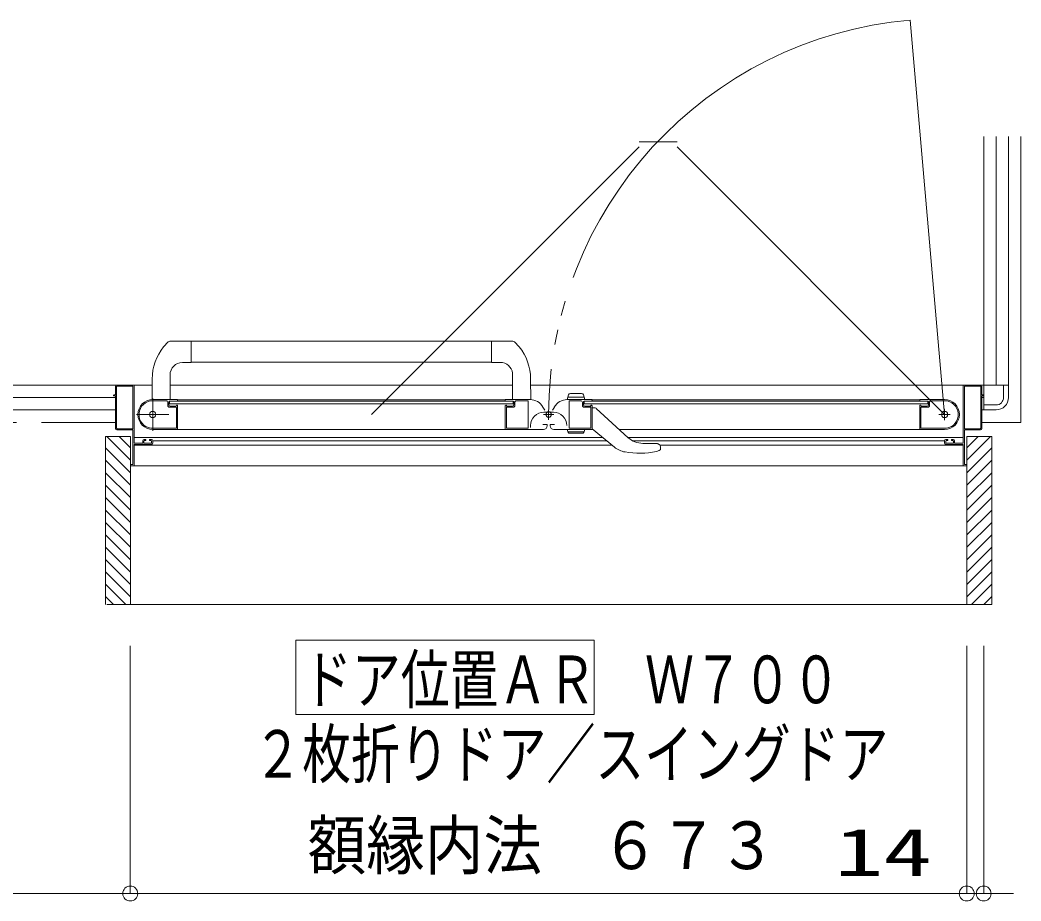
# Model space of a CAD drawing. Units: millimetres on the paper. Extents: x -305 to 305, y -152 to 152.
# Drawn here: x -162.2 to -121.93, y -80.42 to -45 of the extents above; entities that cross this region are included whole.
import ezdxf
from ezdxf.enums import TextEntityAlignment as Align

# ---------------------------------------------------------------- set-up
doc = ezdxf.new("R2010")
doc.units = ezdxf.units.MM
doc.linetypes.add('LONG_CHAIN', pattern=[21, 18, -1, 1, -1])
doc.linetypes.add('LONG_DOUBLE_CHAIN', pattern=[21.8, 18, -1, 0.6, -0.6, 0.6, -1])
doc.layers.add('0-0_0', color=7, linetype='Continuous', lineweight=9)
doc.layers.add('0-1_VIEW0001', color=7, linetype='Continuous', lineweight=9)
doc.styles.add('ＭＳ ゴシック', font='')
doc.styles.get('ＭＳ ゴシック').set_extended_font_data('MS Gothic')

# ---------------------------------------------------------------- blocks, each defined once
blk = doc.blocks.new('_ORIGIN')
at = {"layer": '0-0_0'}
blk.add_line((0, 0), (-1, 0), dxfattribs=at)
blk.add_circle((0, 0), 0.5, dxfattribs=at)

msp = doc.modelspace()

# ---------------------------------------------------------------- linework, layer by layer
at = {"layer": '0-0_0'}
for p, q in [((-157.764, -70.166), (-157.764, -80.125)), ((-157.764, -70.166), (-157.764, -80.125)), ((-124.114, -70.166), (-124.114, -80.125)), ((-124.114, -70.166), (-124.114, -80.125)), ((-123.434, -70.166), (-123.434, -80.125)), ((-202.834, -80.125), (-158.364, -80.125)), ((-157.164, -80.125), (-124.714, -80.125)), ((-124.114, -80.125), (-129.362, -80.125)), ((-124.714, -80.125), (-125.314, -80.125)), ((-124.114, -80.125), (-123.434, -80.125)), ((-122.834, -80.125), (-122.234, -80.125))]:
    msp.add_line(p, q, dxfattribs=at)
at = {"layer": '0-1_VIEW0001', "linetype": 'LONG_DOUBLE_CHAIN'}
for p, q in [((-126.397, -44.998), (-125.009, -60.862)), ((-137.296, -49.902), (-135.77, -49.902)), ((-121.934, -49.677), (-121.934, -61.177)), ((-148.056, -60.862), (-137.296, -50.102)), ((-125.009, -60.862), (-135.77, -50.102)), ((-204.934, -61.177), (-158.359, -61.177)), ((-123.509, -61.177), (-121.934, -61.177))]:
    msp.add_line(p, q, dxfattribs=at)
at = {"layer": '0-1_VIEW0001'}
for p, q in [((-123.434, -60.677), (-123.434, -49.677)), ((-122.934, -59.677), (-122.934, -49.677)), ((-122.434, -49.677), (-122.434, -59.677)), ((-122.434, -59.677), (-122.434, -49.677)), ((-156.422, -58.138), (-156.238, -57.939)), ((-155.309, -57.912), (-156.169, -57.912)), ((-155.309, -57.912), (-142.374, -57.912)), ((-155.309, -58.767), (-155.309, -57.912)), ((-143.235, -58.767), (-143.235, -57.912)), ((-142.122, -58.137), (-142.305, -57.939)), ((-155.309, -58.767), (-155.664, -58.767)), ((-155.309, -58.762), (-143.235, -58.762)), ((-143.235, -58.767), (-142.88, -58.767)), ((-156.884, -59.434), (-156.887, -60.252)), ((-156.164, -59.267), (-156.164, -60.262)), ((-142.385, -59.198), (-142.385, -60.252)), ((-141.659, -59.434), (-141.657, -60.252)), ((-158.359, -59.727), (-158.359, -60.062)), ((-158.314, -59.737), (-158.314, -61.417)), ((-158.311, -59.677), (-156.885, -59.677)), ((-157.674, -59.722), (-158.299, -59.722)), ((-157.659, -61.417), (-157.659, -59.737)), ((-157.609, -61.997), (-157.609, -59.702)), ((-156.159, -59.677), (-142.385, -59.677)), ((-122.434, -59.677), (-141.659, -59.677)), ((-141.659, -59.677), (-123.559, -59.677)), ((-124.259, -61.997), (-124.259, -59.702)), ((-124.209, -61.417), (-124.209, -59.737)), ((-124.194, -59.722), (-123.569, -59.722)), ((-123.554, -59.737), (-123.554, -61.417)), ((-123.509, -59.727), (-123.509, -60.062)), ((-122.834, -59.677), (-122.434, -59.677)), ((-122.634, -59.677), (-122.634, -60.177)), ((-122.434, -59.677), (-122.434, -60.177)), ((-158.359, -60.177), (-203.434, -60.177)), ((-158.434, -60.087), (-158.434, -60.107)), ((-158.374, -60.077), (-158.424, -60.077)), ((-158.424, -60.117), (-158.374, -60.117)), ((-158.359, -60.132), (-158.359, -61.427)), ((-155.874, -60.262), (-156.859, -60.262)), ((-156.329, -60.307), (-156.859, -60.307)), ((-156.254, -60.497), (-156.254, -60.382)), ((-156.209, -60.477), (-156.209, -60.352)), ((-156.184, -60.427), (-156.184, -60.327)), ((-142.359, -60.327), (-156.184, -60.327)), ((-155.881, -60.325), (-155.867, -60.316)), ((-142.684, -60.277), (-155.859, -60.277)), ((-155.859, -60.303), (-155.859, -60.277)), ((-142.684, -60.277), (-142.684, -60.303)), ((-142.677, -60.316), (-142.663, -60.325)), ((-142.669, -60.262), (-141.683, -60.262)), ((-142.359, -60.327), (-142.359, -60.427)), ((-142.334, -60.352), (-142.334, -60.477)), ((-142.294, -60.382), (-142.294, -60.497)), ((-141.769, -60.307), (-142.219, -60.307)), ((-141.754, -61.402), (-141.754, -60.322)), ((-139.199, -60.262), (-140.186, -60.262)), ((-140.184, -60.262), (-140.132, -60.067)), ((-139.51, -60.162), (-140.157, -60.162)), ((-140.114, -61.402), (-140.114, -60.322)), ((-140.099, -60.307), (-139.649, -60.307)), ((-140.059, -60.012), (-139.608, -60.012)), ((-139.574, -60.382), (-139.574, -60.497)), ((-139.484, -60.262), (-139.536, -60.067)), ((-139.534, -60.352), (-139.534, -60.477)), ((-139.509, -60.327), (-125.684, -60.327)), ((-139.509, -60.327), (-139.509, -60.427)), ((-139.192, -60.316), (-139.206, -60.325)), ((-139.184, -60.277), (-126.009, -60.277)), ((-139.184, -60.277), (-139.184, -60.303)), ((-126.009, -60.303), (-126.009, -60.277)), ((-125.988, -60.325), (-126.002, -60.316)), ((-125.994, -60.262), (-125.009, -60.262)), ((-125.684, -60.427), (-125.684, -60.327)), ((-125.659, -60.477), (-125.659, -60.352)), ((-125.614, -60.497), (-125.614, -60.382)), ((-125.539, -60.307), (-125.009, -60.307)), ((-123.509, -60.132), (-123.509, -61.427)), ((-123.434, -60.177), (-123.509, -60.177)), ((-123.494, -60.077), (-123.444, -60.077)), ((-123.444, -60.117), (-123.494, -60.117)), ((-123.434, -60.087), (-123.434, -60.107)), ((-123.434, -60.677), (-123.434, -60.277)), ((-203.434, -60.677), (-158.359, -60.677)), ((-158.359, -60.677), (-203.434, -60.677)), ((-142.359, -60.427), (-156.184, -60.427)), ((-155.919, -60.572), (-156.179, -60.572)), ((-155.934, -60.527), (-156.159, -60.527)), ((-155.909, -61.402), (-155.909, -60.582)), ((-155.888, -60.487), (-155.894, -60.487)), ((-155.867, -60.498), (-155.881, -60.489)), ((-155.859, -61.452), (-155.859, -60.51)), ((-142.684, -61.462), (-142.684, -60.51)), ((-142.663, -60.489), (-142.677, -60.498)), ((-142.649, -60.487), (-142.655, -60.487)), ((-142.634, -60.587), (-142.634, -61.402)), ((-142.369, -60.572), (-142.619, -60.572)), ((-142.384, -60.527), (-142.609, -60.527)), ((-141.088, -60.692), (-141.163, -60.562)), ((-141.124, -60.768), (-140.744, -60.768)), ((-140.78, -60.692), (-140.705, -60.562)), ((-139.509, -60.427), (-125.684, -60.427)), ((-139.499, -60.572), (-139.249, -60.572)), ((-139.484, -60.527), (-139.259, -60.527)), ((-139.234, -60.587), (-139.234, -61.402)), ((-139.219, -60.487), (-139.213, -60.487)), ((-139.206, -60.489), (-139.192, -60.498)), ((-139.184, -60.51), (-139.184, -61.452)), ((-139.184, -60.587), (-139.093, -60.587)), ((-139.022, -60.616), (-137.734, -61.794)), ((-126.009, -61.452), (-126.009, -60.51)), ((-126.002, -60.498), (-125.988, -60.489)), ((-125.98, -60.487), (-125.974, -60.487)), ((-125.959, -61.402), (-125.959, -60.582)), ((-125.949, -60.572), (-125.689, -60.572)), ((-125.934, -60.527), (-125.709, -60.527)), ((-123.509, -60.677), (-123.434, -60.677)), ((-123.434, -60.677), (-123.509, -60.677)), ((-122.934, -60.477), (-123.434, -60.477)), ((-123.434, -60.677), (-122.934, -60.677)), ((-158.309, -61.477), (-157.674, -61.477)), ((-158.299, -61.432), (-157.674, -61.432)), ((-157.659, -61.492), (-157.659, -62.862)), ((-156.933, -61.412), (-155.919, -61.412)), ((-156.86, -61.462), (-142.684, -61.462)), ((-142.715, -61.462), (-141.145, -61.462)), ((-142.624, -61.412), (-141.764, -61.412)), ((-141.664, -61.388), (-141.664, -61.308)), ((-141.019, -61.257), (-141.169, -61.257)), ((-140.994, -61.312), (-140.994, -61.282)), ((-140.874, -61.312), (-140.874, -61.282)), ((-140.849, -61.257), (-140.699, -61.257)), ((-139.154, -61.462), (-140.724, -61.462)), ((-139.51, -61.562), (-140.157, -61.562)), ((-139.244, -61.412), (-140.104, -61.412)), ((-139.484, -61.462), (-139.517, -61.586)), ((-138.289, -62.175), (-139.184, -61.437)), ((-125.009, -61.462), (-138.098, -61.462)), ((-124.936, -61.412), (-125.949, -61.412)), ((-124.209, -61.492), (-124.209, -62.862)), ((-123.569, -61.432), (-124.194, -61.432)), ((-123.559, -61.477), (-124.194, -61.477)), ((-158.759, -68.502), (-158.759, -61.752)), ((-157.76, -61.752), (-158.759, -61.752)), ((-157.759, -62.702), (-158.709, -61.752)), ((-157.759, -62.202), (-158.209, -61.752)), ((-157.759, -68.502), (-157.759, -61.752)), ((-138.764, -61.783), (-157.609, -61.783)), ((-157.259, -61.912), (-157.259, -61.997)), ((-157.214, -61.997), (-157.214, -61.927)), ((-157.154, -61.862), (-157.209, -61.862)), ((-157.199, -61.912), (-157.154, -61.912)), ((-157.139, -61.897), (-157.139, -61.877)), ((-156.989, -61.877), (-156.989, -61.897)), ((-156.909, -61.862), (-156.974, -61.862)), ((-156.974, -61.912), (-156.929, -61.912)), ((-156.914, -61.927), (-156.914, -61.997)), ((-156.859, -62.012), (-156.859, -61.912)), ((-138.594, -61.923), (-156.859, -61.923)), ((-140.117, -61.612), (-139.551, -61.612)), ((-124.259, -61.783), (-137.746, -61.783)), ((-125.009, -61.923), (-137.549, -61.923)), ((-125.009, -62.012), (-125.009, -61.912)), ((-124.959, -61.862), (-124.894, -61.862)), ((-124.954, -61.927), (-124.954, -61.997)), ((-124.894, -61.912), (-124.939, -61.912)), ((-124.879, -61.877), (-124.879, -61.897)), ((-124.729, -61.897), (-124.729, -61.877)), ((-124.714, -61.862), (-124.659, -61.862)), ((-124.669, -61.912), (-124.714, -61.912)), ((-124.654, -61.997), (-124.654, -61.927)), ((-124.609, -61.912), (-124.609, -61.997)), ((-124.109, -68.502), (-124.109, -61.752)), ((-124.109, -62.702), (-123.159, -61.752)), ((-124.109, -62.202), (-123.659, -61.752)), ((-157.759, -63.202), (-158.759, -62.202)), ((-157.609, -62.912), (-157.609, -62.077)), ((-138.38, -62.1), (-157.609, -62.1)), ((-157.274, -62.012), (-157.594, -62.012)), ((-157.594, -62.062), (-156.909, -62.062)), ((-156.929, -62.012), (-157.199, -62.012)), ((-137.151, -62.021), (-136.631, -62.021)), ((-136.598, -62.355), (-136.482, -62.311)), ((-136.448, -62.283), (-136.482, -62.311)), ((-136.47, -62.082), (-136.468, -62.084)), ((-136.448, -62.283), (-136.447, -62.283)), ((-124.259, -62.1), (-136.434, -62.1)), ((-136.434, -62.159), (-136.434, -62.241)), ((-124.274, -62.062), (-124.959, -62.062)), ((-124.939, -62.012), (-124.669, -62.012)), ((-124.594, -62.012), (-124.274, -62.012)), ((-124.259, -62.912), (-124.259, -62.077)), ((-124.109, -63.202), (-123.109, -62.202)), ((-157.759, -63.702), (-158.759, -62.702)), ((-124.109, -63.702), (-123.109, -62.702)), ((-157.759, -64.202), (-158.759, -63.202)), ((-157.674, -62.877), (-157.744, -62.877)), ((-157.744, -62.927), (-157.624, -62.927)), ((-124.259, -62.927), (-157.609, -62.927)), ((-124.124, -62.927), (-124.244, -62.927)), ((-124.194, -62.877), (-124.124, -62.877)), ((-124.109, -64.202), (-123.109, -63.202)), ((-157.759, -64.702), (-158.759, -63.702)), ((-124.109, -64.702), (-123.109, -63.702)), ((-157.759, -65.202), (-158.759, -64.202)), ((-124.109, -65.202), (-123.109, -64.202)), ((-157.759, -65.702), (-158.759, -64.702)), ((-124.109, -65.702), (-123.109, -64.702)), ((-157.759, -66.202), (-158.759, -65.202)), ((-124.109, -66.202), (-123.109, -65.202)), ((-157.759, -66.702), (-158.759, -65.702)), ((-124.109, -66.702), (-123.109, -65.702)), ((-157.759, -67.202), (-158.759, -66.202)), ((-124.109, -67.202), (-123.109, -66.202)), ((-157.759, -67.697), (-158.759, -66.697)), ((-124.109, -67.697), (-123.109, -66.697)), ((-157.759, -68.192), (-158.759, -67.192)), ((-124.109, -68.192), (-123.109, -67.192)), ((-157.944, -68.502), (-158.759, -67.687)), ((-123.925, -68.502), (-123.109, -67.687)), ((-158.439, -68.502), (-158.759, -68.182)), ((-123.43, -68.502), (-123.109, -68.182)), ((-158.708, -68.502), (-123.109, -68.502)), ((-151.099, -72.932), (-151.099, -69.932)), ((-151.099, -69.932), (-139.099, -69.932)), ((-139.099, -72.932), (-139.099, -69.932)), ((-151.099, -72.932), (-139.099, -72.932))]:
    msp.add_line(p, q, dxfattribs=at)
at = {"layer": '0-1_VIEW0001', "linetype": 'LONG_CHAIN'}
for p, q in [((-156.859, -60.212), (-156.859, -61.512)), ((-140.934, -61.074), (-140.934, -60.683)), ((-125.009, -61.092), (-125.009, -60.632)), ((-156.209, -60.862), (-157.509, -60.862)), ((-141.147, -60.862), (-140.722, -60.862)), ((-124.779, -60.862), (-125.239, -60.862))]:
    msp.add_line(p, q, dxfattribs=at)
at = {"layer": '0-1_VIEW0001', "color": 5}
msp.add_line((-124.109, -61.752), (-124.109, -68.502), dxfattribs=at)
at = {"layer": '0-1_VIEW0001'}
for points in [[(-158.309, -59.677), (-204.434, -59.677), (-204.434, -49.677)], [(-139.484, -61.462), (-140.184, -61.462), (-140.15, -61.586)], [(-123.109, -68.502), (-123.109, -61.752), (-124.11, -61.752)], [(-136.57, -62.029), (-136.574, -62.028), (-136.578, -62.027), (-136.582, -62.026), (-136.587, -62.025), (-136.591, -62.024), (-136.595, -62.024), (-136.6, -62.023), (-136.604, -62.023), (-136.608, -62.022), (-136.613, -62.022), (-136.615, -62.021), (-136.617, -62.021), (-136.619, -62.021), (-136.621, -62.021), (-136.623, -62.021), (-136.626, -62.021), (-136.628, -62.021), (-136.63, -62.021), (-136.632, -62.021), (-136.634, -62.021)], [(-136.47, -62.082), (-136.471, -62.081), (-136.472, -62.08), (-136.473, -62.08), (-136.474, -62.079), (-136.475, -62.078), (-136.477, -62.077), (-136.478, -62.075), (-136.479, -62.074), (-136.481, -62.073), (-136.482, -62.072), (-136.484, -62.071), (-136.485, -62.07), (-136.486, -62.069), (-136.488, -62.068), (-136.489, -62.067), (-136.491, -62.066), (-136.492, -62.065), (-136.494, -62.064), (-136.496, -62.063), (-136.499, -62.061), (-136.502, -62.059), (-136.505, -62.057), (-136.508, -62.055), (-136.512, -62.053), (-136.515, -62.051), (-136.519, -62.049), (-136.523, -62.047), (-136.526, -62.045), (-136.53, -62.043), (-136.534, -62.042), (-136.538, -62.04), (-136.541, -62.038), (-136.545, -62.037), (-136.549, -62.036), (-136.553, -62.034), (-136.557, -62.033), (-136.561, -62.031), (-136.566, -62.03), (-136.57, -62.029)], [(-136.434, -62.241), (-136.434, -62.243), (-136.435, -62.245), (-136.435, -62.247), (-136.435, -62.25), (-136.436, -62.252), (-136.436, -62.254), (-136.436, -62.256), (-136.437, -62.259), (-136.437, -62.261), (-136.438, -62.263), (-136.438, -62.265), (-136.439, -62.267), (-136.44, -62.27), (-136.44, -62.272), (-136.441, -62.274), (-136.442, -62.276), (-136.443, -62.278), (-136.445, -62.28), (-136.446, -62.282), (-136.447, -62.283)]]:
    msp.add_lwpolyline(points, dxfattribs=at)
for centre, radius in [((-156.859, -60.862), 0.125), ((-140.934, -60.862), 0.113), ((-125.009, -60.862), 0.125)]:
    msp.add_circle(centre, radius, dxfattribs=at)
at = {"layer": '0-1_VIEW0001', "linetype": 'LONG_DOUBLE_CHAIN'}
msp.add_arc((-125.009, -60.862), 15.925, 95, 180, dxfattribs=at)
at = {"layer": '0-1_VIEW0001'}
for centre, radius, start, end in [((-156.169, -58.012), 0.1, 90, 133.4724), ((-142.374, -58.012), 0.1, 46.5276, 90), ((-154.814, -59.442), 2.07, 140.9758, 179.8), ((-143.729, -59.442), 2.07, 0.2, 39.0581), ((-155.664, -59.267), 0.5, 90, 180), ((-142.88, -59.267), 0.5, 7.9556, 90), ((-158.309, -59.727), 0.05, 90, 180), ((-158.299, -59.737), 0.015, 90, 180), ((-157.674, -59.737), 0.015, 0, 90), ((-157.634, -59.702), 0.025, 0, 90), ((-124.234, -59.702), 0.025, 90, 180), ((-124.194, -59.737), 0.015, 90, 180), ((-123.569, -59.737), 0.015, 0, 90), ((-123.559, -59.727), 0.05, 0, 90), ((-158.424, -60.087), 0.01, 90, 180), ((-158.424, -60.107), 0.01, 180, 270), ((-158.374, -60.062), 0.015, 270, 0), ((-158.374, -60.132), 0.015, 0, 90), ((-156.859, -60.862), 0.6, 90, 270), ((-156.859, -60.862), 0.555, 90, 262.2329), ((-156.329, -60.382), 0.075, 0, 90), ((-156.184, -60.352), 0.025, 90, 180), ((-155.888, -60.312), 0.015, 270, 300.9638), ((-155.874, -60.277), 0.015, 0, 90), ((-155.874, -60.303), 0.015, 300.9638, 0), ((-142.669, -60.277), 0.015, 90, 180), ((-142.669, -60.303), 0.015, 180, 239.0362), ((-142.655, -60.312), 0.015, 239.0362, 270), ((-142.359, -60.352), 0.025, 0, 90), ((-142.219, -60.382), 0.075, 90, 180), ((-141.769, -60.322), 0.015, 0, 90), ((-141.683, -60.862), 0.6, 30, 90), ((-140.186, -60.862), 0.6, 90, 150), ((-140.059, -60.087), 0.075, 90, 165), ((-140.099, -60.322), 0.015, 90, 180), ((-139.649, -60.382), 0.075, 0, 90), ((-139.608, -60.087), 0.075, 15, 90), ((-139.509, -60.352), 0.025, 90, 180), ((-139.213, -60.312), 0.015, 270, 300.9638), ((-139.199, -60.277), 0.015, 0, 90), ((-139.199, -60.303), 0.015, 300.9638, 0), ((-125.994, -60.277), 0.015, 90, 180), ((-125.994, -60.303), 0.015, 180, 239.0362), ((-125.98, -60.312), 0.015, 239.0362, 270), ((-125.684, -60.352), 0.025, 0, 90), ((-125.539, -60.382), 0.075, 90, 180), ((-125.009, -60.862), 0.6, 270, 90), ((-125.009, -60.862), 0.555, 277.7671, 90), ((-123.494, -60.062), 0.015, 180, 270), ((-123.494, -60.132), 0.015, 90, 180), ((-123.444, -60.087), 0.01, 0, 90), ((-123.444, -60.107), 0.01, 270, 0), ((-122.934, -60.177), 0.5, 270, 0), ((-122.934, -60.177), 0.3, 270, 0), ((-156.179, -60.497), 0.075, 180, 270), ((-156.159, -60.477), 0.05, 180, 270), ((-155.934, -60.502), 0.025, 270, 0), ((-155.919, -60.582), 0.01, 0, 90), ((-155.894, -60.502), 0.015, 90, 180), ((-155.888, -60.502), 0.015, 59.0362, 90), ((-155.874, -60.51), 0.015, 0, 59.0362), ((-142.669, -60.51), 0.015, 120.9638, 180), ((-142.655, -60.502), 0.015, 90, 120.9638), ((-142.649, -60.502), 0.015, 0, 90), ((-142.609, -60.502), 0.025, 180, 270), ((-142.619, -60.587), 0.015, 90, 180), ((-142.384, -60.477), 0.05, 270, 0), ((-142.369, -60.497), 0.075, 270, 0), ((-141.124, -61.308), 0.54, 90, 180), ((-140.744, -61.308), 0.54, 0, 90), ((-139.499, -60.497), 0.075, 180, 270), ((-139.484, -60.477), 0.05, 180, 270), ((-139.259, -60.502), 0.025, 270, 0), ((-139.249, -60.587), 0.015, 0, 90), ((-139.219, -60.502), 0.015, 90, 180), ((-139.213, -60.502), 0.015, 59.0362, 90), ((-139.199, -60.51), 0.015, 0, 59.0362), ((-139.093, -60.687), 0.1, 47.5638, 90), ((-125.994, -60.51), 0.015, 120.9638, 180), ((-125.98, -60.502), 0.015, 90, 120.9638), ((-125.974, -60.502), 0.015, 0, 90), ((-125.934, -60.502), 0.025, 180, 270), ((-125.949, -60.582), 0.01, 90, 180), ((-125.709, -60.477), 0.05, 270, 0), ((-125.689, -60.497), 0.075, 270, 0), ((-158.309, -61.427), 0.05, 180, 270), ((-158.299, -61.417), 0.015, 180, 270), ((-157.674, -61.417), 0.015, 270, 0), ((-157.674, -61.492), 0.015, 0, 90), ((-156.933, -61.402), 0.01, 262.2329, 270), ((-155.919, -61.402), 0.01, 270, 0), ((-155.869, -61.452), 0.01, 270, 0), ((-142.674, -61.452), 0.01, 180, 270), ((-142.624, -61.402), 0.01, 180, 270), ((-141.764, -61.402), 0.01, 270, 0), ((-141.144, -61.312), 0.15, 270, 0), ((-141.019, -61.282), 0.025, 0, 90), ((-140.849, -61.282), 0.025, 90, 180), ((-140.724, -61.312), 0.15, 180, 270), ((-140.117, -61.577), 0.035, 195, 270), ((-140.104, -61.402), 0.01, 180, 270), ((-139.551, -61.577), 0.035, 270, 345), ((-139.244, -61.402), 0.01, 270, 0), ((-139.194, -61.452), 0.01, 270, 0), ((-125.999, -61.452), 0.01, 180, 270), ((-125.949, -61.402), 0.01, 180, 270), ((-125.109, -61.447), 0.015, 267.3065, 270), ((-124.936, -61.402), 0.01, 270, 277.7671), ((-124.194, -61.417), 0.015, 180, 270), ((-124.194, -61.492), 0.015, 90, 180), ((-123.569, -61.417), 0.015, 270, 0), ((-123.559, -61.427), 0.05, 270, 0), ((-157.594, -61.997), 0.015, 180, 270), ((-157.274, -61.997), 0.015, 270, 0), ((-157.209, -61.912), 0.05, 90, 180), ((-157.199, -61.927), 0.015, 90, 180), ((-157.199, -61.997), 0.015, 180, 270), ((-157.154, -61.877), 0.015, 0, 90), ((-157.154, -61.897), 0.015, 270, 0), ((-156.974, -61.877), 0.015, 90, 180), ((-156.974, -61.897), 0.015, 180, 270), ((-156.929, -61.927), 0.015, 0, 90), ((-156.929, -61.997), 0.015, 270, 0), ((-156.909, -61.912), 0.05, 0, 90), ((-137.151, -61.156), 0.865, 227.5638, 270), ((-124.959, -61.912), 0.05, 90, 180), ((-124.939, -61.927), 0.015, 90, 180), ((-124.939, -61.997), 0.015, 180, 270), ((-124.894, -61.877), 0.015, 0, 90), ((-124.894, -61.897), 0.015, 270, 0), ((-124.714, -61.877), 0.015, 90, 180), ((-124.714, -61.897), 0.015, 180, 270), ((-124.669, -61.927), 0.015, 0, 90), ((-124.669, -61.997), 0.015, 270, 0), ((-124.659, -61.912), 0.05, 0, 90), ((-124.594, -61.997), 0.015, 180, 270), ((-124.274, -61.997), 0.015, 270, 0), ((-157.594, -62.077), 0.015, 90, 180), ((-156.909, -62.012), 0.05, 270, 0), ((-137.716, -61.481), 0.9, 230.5, 260.7116), ((-137.269, -58.747), 3.67, 260.7116, 280.5453), ((-136.534, -62.159), 0.1, 0, 48.1897), ((-124.959, -62.012), 0.05, 180, 270), ((-124.274, -62.077), 0.015, 0, 90), ((-157.744, -62.892), 0.015, 90, 180), ((-157.744, -62.912), 0.015, 180, 270), ((-157.674, -62.862), 0.015, 270, 0), ((-157.624, -62.912), 0.015, 270, 0), ((-124.244, -62.912), 0.015, 180, 270), ((-124.194, -62.862), 0.015, 180, 270), ((-124.124, -62.892), 0.015, 0, 90), ((-124.124, -62.912), 0.015, 270, 0)]:
    msp.add_arc(centre, radius, start, end, dxfattribs=at)

# ---------------------------------------------------------------- block references
at = {"layer": '0-0_0', "xscale": 0.6, "yscale": 0.6}
for p in [(-157.764, -80.125), (-124.114, -80.125), (-124.114, -80.125)]:
    msp.add_blockref('_ORIGIN', p, dxfattribs=at)
at = {"layer": '0-0_0', "xscale": 0.6, "yscale": 0.6, "rotation": 180}
for p in [(-157.764, -80.125), (-123.434, -80.125)]:
    msp.add_blockref('_ORIGIN', p, dxfattribs=at)

# ---------------------------------------------------------------- texts
at = {"layer": '0-0_0', "style": 'ＭＳ ゴシック'}
for s, width, p in [('額縁内法\u3000６７３', 0.9, (-150.632, -79.722)), ('14', 1.5, (-129.433, -79.995))]:
    msp.add_text(s, height=1.921, dxfattribs=dict(at, width=width)).set_placement(p, align=Align.BOTTOM_LEFT)
at = {"layer": '0-1_VIEW0001', "style": 'ＭＳ ゴシック', "width": 0.75}
for s, p in [('ドア位置ＡＲ\u3000Ｗ７００', (-150.813, -73.052)), ('２枚折りドア／スイングドア', (-152.813, -76.049))]:
    msp.add_text(s, height=1.921, dxfattribs=at).set_placement(p, align=Align.BOTTOM_LEFT)

doc.saveas('drawing.dxf')
